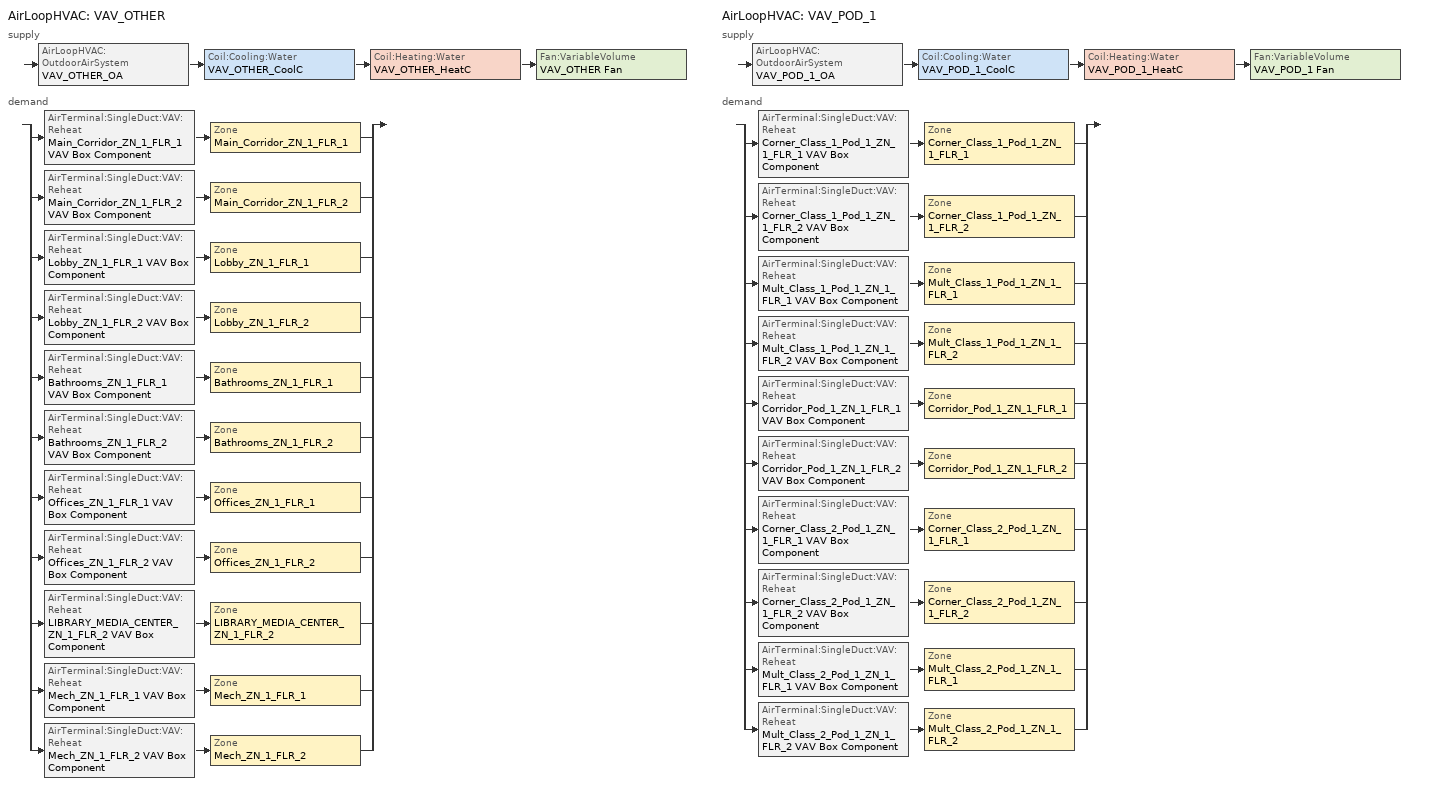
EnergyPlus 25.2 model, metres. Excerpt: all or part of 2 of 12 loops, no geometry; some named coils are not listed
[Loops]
AirLoopHVAC 'VAV_OTHER'
 supply: AirLoopHVAC:OutdoorAirSystem 'VAV_OTHER_OA' > Coil:Cooling:Water 'VAV_OTHER_CoolC' > Coil:Heating:Water 'VAV_OTHER_HeatC' > Fan:VariableVolume 'VAV_OTHER Fan'
 demand: split
  | AirTerminal:SingleDuct:VAV:Reheat 'Main_Corridor_ZN_1_FLR_1 VAV Box Component' > Zone 'Main_Corridor_ZN_1_FLR_1'
  | AirTerminal:SingleDuct:VAV:Reheat 'Main_Corridor_ZN_1_FLR_2 VAV Box Component' > Zone 'Main_Corridor_ZN_1_FLR_2'
  | AirTerminal:SingleDuct:VAV:Reheat 'Lobby_ZN_1_FLR_1 VAV Box Component' > Zone 'Lobby_ZN_1_FLR_1'
  | AirTerminal:SingleDuct:VAV:Reheat 'Lobby_ZN_1_FLR_2 VAV Box Component' > Zone 'Lobby_ZN_1_FLR_2'
  | AirTerminal:SingleDuct:VAV:Reheat 'Bathrooms_ZN_1_FLR_1 VAV Box Component' > Zone 'Bathrooms_ZN_1_FLR_1'
  | AirTerminal:SingleDuct:VAV:Reheat 'Bathrooms_ZN_1_FLR_2 VAV Box Component' > Zone 'Bathrooms_ZN_1_FLR_2'
  | AirTerminal:SingleDuct:VAV:Reheat 'Offices_ZN_1_FLR_1 VAV Box Component' > Zone 'Offices_ZN_1_FLR_1'
  | AirTerminal:SingleDuct:VAV:Reheat 'Offices_ZN_1_FLR_2 VAV Box Component' > Zone 'Offices_ZN_1_FLR_2'
  | AirTerminal:SingleDuct:VAV:Reheat 'LIBRARY_MEDIA_CENTER_ZN_1_FLR_2 VAV Box Component' > Zone 'LIBRARY_MEDIA_CENTER_ZN_1_FLR_2'
  | AirTerminal:SingleDuct:VAV:Reheat 'Mech_ZN_1_FLR_1 VAV Box Component' > Zone 'Mech_ZN_1_FLR_1'
  | AirTerminal:SingleDuct:VAV:Reheat 'Mech_ZN_1_FLR_2 VAV Box Component' > Zone 'Mech_ZN_1_FLR_2'
AirLoopHVAC 'VAV_POD_1'
 supply: AirLoopHVAC:OutdoorAirSystem 'VAV_POD_1_OA' > Coil:Cooling:Water 'VAV_POD_1_CoolC' > Coil:Heating:Water 'VAV_POD_1_HeatC' > Fan:VariableVolume 'VAV_POD_1 Fan'
 demand: split
  | AirTerminal:SingleDuct:VAV:Reheat 'Corner_Class_1_Pod_1_ZN_1_FLR_1 VAV Box Component' > Zone 'Corner_Class_1_Pod_1_ZN_1_FLR_1'
  | AirTerminal:SingleDuct:VAV:Reheat 'Corner_Class_1_Pod_1_ZN_1_FLR_2 VAV Box Component' > Zone 'Corner_Class_1_Pod_1_ZN_1_FLR_2'
  | AirTerminal:SingleDuct:VAV:Reheat 'Mult_Class_1_Pod_1_ZN_1_FLR_1 VAV Box Component' > Zone 'Mult_Class_1_Pod_1_ZN_1_FLR_1'
  | AirTerminal:SingleDuct:VAV:Reheat 'Mult_Class_1_Pod_1_ZN_1_FLR_2 VAV Box Component' > Zone 'Mult_Class_1_Pod_1_ZN_1_FLR_2'
  | AirTerminal:SingleDuct:VAV:Reheat 'Corridor_Pod_1_ZN_1_FLR_1 VAV Box Component' > Zone 'Corridor_Pod_1_ZN_1_FLR_1'
  | AirTerminal:SingleDuct:VAV:Reheat 'Corridor_Pod_1_ZN_1_FLR_2 VAV Box Component' > Zone 'Corridor_Pod_1_ZN_1_FLR_2'
  | AirTerminal:SingleDuct:VAV:Reheat 'Corner_Class_2_Pod_1_ZN_1_FLR_1 VAV Box Component' > Zone 'Corner_Class_2_Pod_1_ZN_1_FLR_1'
  | AirTerminal:SingleDuct:VAV:Reheat 'Corner_Class_2_Pod_1_ZN_1_FLR_2 VAV Box Component' > Zone 'Corner_Class_2_Pod_1_ZN_1_FLR_2'
  | AirTerminal:SingleDuct:VAV:Reheat 'Mult_Class_2_Pod_1_ZN_1_FLR_1 VAV Box Component' > Zone 'Mult_Class_2_Pod_1_ZN_1_FLR_1'
  | AirTerminal:SingleDuct:VAV:Reheat 'Mult_Class_2_Pod_1_ZN_1_FLR_2 VAV Box Component' > Zone 'Mult_Class_2_Pod_1_ZN_1_FLR_2'
[AirLoopHVAC] Design supply air flow rate=Autosize
VAV_OTHER; VAV_POD_1
[AirTerminal:SingleDuct:VAV:Reheat] Availability schedule=ALWAYS_ON; Convergence tolerance=0.001; Damper heating action=ReverseWithLimits; Maximum air flow rate=Autosize; Maximum flow fraction during reheat=0.5; Maximum hot water or steam flow rate=Autosize; Maximum reheat air temperature=40; Minimum hot water or steam flow rate=0
Name | Constant minimum air flow fraction | Reheat coil | Zone minimum air flow input method | Minimum air flow fraction schedule
Bathrooms_ZN_1_FLR_1 VAV Box Component | 0.01 | Bathrooms_ZN_1_FLR_1 VAV Box Reheat Coil | Constant
Bathrooms_ZN_1_FLR_2 VAV Box Component | 0.01 | Bathrooms_ZN_1_FLR_2 VAV Box Reheat Coil | Constant
Corner_Class_1_Pod_1_ZN_1_FLR_1 VAV Box Component | 1 | Corner_Class_1_Pod_1_ZN_1_FLR_1 VAV Box Reheat Coil | Constant
Corner_Class_1_Pod_1_ZN_1_FLR_2 VAV Box Component | 0.847 | Corner_Class_1_Pod_1_ZN_1_FLR_2 VAV Box Reheat Coil | Constant
Corner_Class_2_Pod_1_ZN_1_FLR_1 VAV Box Component | 1 | Corner_Class_2_Pod_1_ZN_1_FLR_1 VAV Box Reheat Coil | Constant
Corner_Class_2_Pod_1_ZN_1_FLR_2 VAV Box Component | 0.878 | Corner_Class_2_Pod_1_ZN_1_FLR_2 VAV Box Reheat Coil | Constant
Corridor_Pod_1_ZN_1_FLR_1 VAV Box Component | 0.458 | Corridor_Pod_1_ZN_1_FLR_1 VAV Box Reheat Coil | Constant
Corridor_Pod_1_ZN_1_FLR_2 VAV Box Component | 0.278 | Corridor_Pod_1_ZN_1_FLR_2 VAV Box Reheat Coil | Constant
LIBRARY_MEDIA_CENTER_ZN_1_FLR_2 VAV Box Component | 0.553 | LIBRARY_MEDIA_CENTER_ZN_1_FLR_2 VAV Box Reheat Coil | Constant
Lobby_ZN_1_FLR_1 VAV Box Component | 0.4 | Lobby_ZN_1_FLR_1 VAV Box Reheat Coil | Constant
Lobby_ZN_1_FLR_2 VAV Box Component | 0.249 | Lobby_ZN_1_FLR_2 VAV Box Reheat Coil | Constant
Main_Corridor_ZN_1_FLR_1 VAV Box Component | 0.43 | Main_Corridor_ZN_1_FLR_1 VAV Box Reheat Coil | Constant
Main_Corridor_ZN_1_FLR_2 VAV Box Component | 0.26 | Main_Corridor_ZN_1_FLR_2 VAV Box Reheat Coil | Constant
Mech_ZN_1_FLR_1 VAV Box Component | 0.01 | Mech_ZN_1_FLR_1 VAV Box Reheat Coil | Constant
Mech_ZN_1_FLR_2 VAV Box Component | 0.01 | Mech_ZN_1_FLR_2 VAV Box Reheat Coil | Constant
Mult_Class_1_Pod_1_ZN_1_FLR_1 VAV Box Component | 1 | Mult_Class_1_Pod_1_ZN_1_FLR_1 VAV Box Reheat Coil | Constant
Mult_Class_1_Pod_1_ZN_1_FLR_2 VAV Box Component | 1 | Mult_Class_1_Pod_1_ZN_1_FLR_2 VAV Box Reheat Coil | Constant
Mult_Class_2_Pod_1_ZN_1_FLR_1 VAV Box Component | 1 | Mult_Class_2_Pod_1_ZN_1_FLR_1 VAV Box Reheat Coil | Constant
Mult_Class_2_Pod_1_ZN_1_FLR_2 VAV Box Component | 1 | Mult_Class_2_Pod_1_ZN_1_FLR_2 VAV Box Reheat Coil | Constant
Offices_ZN_1_FLR_1 VAV Box Component |  | Offices_ZN_1_FLR_1 VAV Box Reheat Coil | Scheduled | Offices_ZN_1_FLR_1_MDP_Sch
Offices_ZN_1_FLR_2 VAV Box Component |  | Offices_ZN_1_FLR_2 VAV Box Reheat Coil | Scheduled | Offices_ZN_1_FLR_2_MDP_Sch
[Coil:Cooling:Water] Availability schedule=ALWAYS_ON; Design air flow rate=Autosize; Design inlet air humidity ratio=Autosize; Design inlet air temperature=Autosize; Design inlet water temperature=Autosize; Design outlet air humidity ratio=Autosize; Design outlet air temperature=Autosize; Design water flow rate=Autosize; Heat exchanger configuration=CrossFlow; Type of analysis=SimpleAnalysis
VAV_OTHER_CoolC; VAV_POD_1_CoolC
[Coil:Heating:Water] Availability schedule=ALWAYS_ON; Maximum water flow rate=Autosize; Performance input method=UFactorTimesAreaAndDesignWaterFlowRate; Rated capacity=Autosize; Rated inlet air temperature=12.8; Rated inlet water temperature=82.2; Rated outlet air temperature=40; Rated outlet water temperature=71.1; U factor times area value=Autosize
VAV_OTHER_HeatC; VAV_POD_1_HeatC
[Controller:MechanicalVentilation] Availability schedule=MinOA_MotorizedDamper_Sched; Demand controlled ventilation=Yes; System outdoor air method=Standard62.1VentilationRateProcedureWithLimit; Design specification zone air distribution object name 1=Design_Spec_ZAD_1; Design specification zone air distribution object name 2=Design_Spec_ZAD_1; Design specification zone air distribution object name 3=Design_Spec_ZAD_1; Design specification zone air distribution object name 4=Design_Spec_ZAD_1; Design specification zone air distribution object name 5=Design_Spec_ZAD_1; Design specification zone air distribution object name 6=Design_Spec_ZAD_1; Design specification zone air distribution object name 7=Design_Spec_ZAD_1; Design specification zone air distribution object name 8=Design_Spec_ZAD_1; Design specification zone air distribution object name 9=Design_Spec_ZAD_1; Design specification zone air distribution object name 10=Design_Spec_ZAD_1
Name | Zone or zonelist name 1 | Design specification outdoor air object name 1 | Zone or zonelist name 2 | Design specification outdoor air object name 2 | Zone or zonelist name 3 | Design specification outdoor air object name 3 | Zone or zonelist name 4 | Design specification outdoor air object name 4 | Zone or zonelist name 5 | Design specification outdoor air object name 5 | Zone or zonelist name 6 | Design specification outdoor air object name 6 | Zone or zonelist name 7 | Design specification outdoor air object name 7 | Zone or zonelist name 8 | Design specification outdoor air object name 8 | Zone or zonelist name 9 | Design specification outdoor air object name 9 | Zone or zonelist name 10 | Design specification outdoor air object name 10 | Zone or zonelist name 11 | Design specification outdoor air object name 11 | Design specification zone air distribution object name 11
VAV_OTHER_MultiZone | Main_Corridor_ZN_1_FLR_1 | Design_Spec_OA_Corridor | Main_Corridor_ZN_1_FLR_2 | Design_Spec_OA_Corridor | Lobby_ZN_1_FLR_1 | Design_Spec_OA_Lobby | Lobby_ZN_1_FLR_2 | Design_Spec_OA_Lobby | Bathrooms_ZN_1_FLR_1 | Design_Spec_OA_0 | Bathrooms_ZN_1_FLR_2 | Design_Spec_OA_0 | Offices_ZN_1_FLR_1 | Design_Spec_OA_Office | Offices_ZN_1_FLR_2 | Design_Spec_OA_Office | Library_Media_Center_ZN_1_FLR_2 | Design_Spec_OA_Library | Mech_ZN_1_FLR_1 | Design_Spec_OA_0 | Mech_ZN_1_FLR_2 | Design_Spec_OA_0 | Design_Spec_ZAD_1
VAV_POD_1_MultiZone | Corner_Class_1_Pod_1_ZN_1_FLR_1 | Design_Spec_OA_Classroom | Corner_Class_1_Pod_1_ZN_1_FLR_2 | Design_Spec_OA_Classroom | Mult_Class_1_Pod_1_ZN_1_FLR_1 | Design_Spec_OA_Classroom | Mult_Class_1_Pod_1_ZN_1_FLR_2 | Design_Spec_OA_Classroom | Corridor_Pod_1_ZN_1_FLR_1 | Design_Spec_OA_Corridor | Corridor_Pod_1_ZN_1_FLR_2 | Design_Spec_OA_Corridor | Corner_Class_2_Pod_1_ZN_1_FLR_1 | Design_Spec_OA_Classroom | Corner_Class_2_Pod_1_ZN_1_FLR_2 | Design_Spec_OA_Classroom | Mult_Class_2_Pod_1_ZN_1_FLR_1 | Design_Spec_OA_Classroom | Mult_Class_2_Pod_1_ZN_1_FLR_2 | Design_Spec_OA_Classroom
[Controller:OutdoorAir] Economizer control action type=ModulateFlow; Economizer control type=DifferentialDryBulb; Lockout type=LockoutWithHeating; Maximum outdoor air flow rate=Autosize; Minimum limit type=FixedMinimum; Minimum outdoor air flow rate=0; Minimum outdoor air schedule=MinOA_MotorizedDamper_Sched
Name | Maximum fraction of outdoor air schedule | Mechanical ventilation controller
VAV_OTHER_OA_Controller | VAV_OTHER Max OA Fraction | VAV_OTHER_MultiZone
VAV_POD_1_OA_Controller | VAV_POD_1 Max OA Fraction | VAV_POD_1_MultiZone
[Controller:WaterCoil] Actuator variable=Flow; Control variable=Temperature; Maximum actuated flow=Autosize; Minimum actuated flow=0
Name | Action | Controller convergence tolerance
VAV_OTHER_CoolC_Controller; VAV_POD_1_CoolC_Controller | Reverse
VAV_OTHER_HeatC_Controller; VAV_POD_1_HeatC_Controller | Normal | 0.0001
[DesignSpecification:OutdoorAir]
Name | Outdoor air flow per person | Outdoor air method | Outdoor air flow per zone floor area
Design_Spec_OA_0 | 1e-08 | Sum
Design_Spec_OA_Classroom | 0.00471921 | Sum | 0.000609562
Design_Spec_OA_Corridor; Design_Spec_OA_Lobby | 1e-08 | Sum | 0.000304781
Design_Spec_OA_Library | 1e-08 | Sum | 0.000863546
Design_Spec_OA_Office | 1e-08 | Sum | 0.000431773
SZ DSOA Bathrooms_ZN_1_FLR_1; SZ DSOA Bathrooms_ZN_1_FLR_2; SZ DSOA Mech_ZN_1_FLR_1; SZ DSOA Mech_ZN_1_FLR_2 |  | Flow/Area | 0
SZ DSOA Corner_Class_1_Pod_1_ZN_1_FLR_1; SZ DSOA Corner_Class_1_Pod_1_ZN_1_FLR_2; SZ DSOA Corner_Class_2_Pod_1_ZN_1_FLR_1; SZ DSOA Corner_Class_2_Pod_1_ZN_1_FLR_2; SZ DSOA Mult_Class_1_Pod_1_ZN_1_FLR_1; SZ DSOA Mult_Class_1_Pod_1_ZN_1_FLR_2; SZ DSOA Mult_Class_2_Pod_1_ZN_1_FLR_1; SZ DSOA Mult_Class_2_Pod_1_ZN_1_FLR_2 |  | Flow/Area | 0.00238745
SZ DSOA Corridor_Pod_1_ZN_1_FLR_1; SZ DSOA Corridor_Pod_1_ZN_1_FLR_2; SZ DSOA Lobby_ZN_1_FLR_1; SZ DSOA Lobby_ZN_1_FLR_2; SZ DSOA Main_Corridor_ZN_1_FLR_1; SZ DSOA Main_Corridor_ZN_1_FLR_2 |  | Flow/Area | 0.000304781
SZ DSOA LIBRARY_MEDIA_CENTER_ZN_1_FLR_2 |  | Flow/Area | 0.000863546
SZ DSOA Offices_ZN_1_FLR_1; SZ DSOA Offices_ZN_1_FLR_2 |  | Flow/Area | 0.000431773
[DesignSpecification:ZoneAirDistribution] Zone air distribution effectiveness in cooling mode=1; Zone air distribution effectiveness in heating mode=1
Name | Minimum zone ventilation efficiency
Design_Spec_ZAD_1
VAV_Zone_AirDistribution | 0.6
[EnergyManagementSystem:InternalVariable] Internal data type=Zone Floor Area
Name | Internal data index key
BATHROOMS_ZN_1_FLR_1_Area | BATHROOMS_ZN_1_FLR_1
BATHROOMS_ZN_1_FLR_2_Area | BATHROOMS_ZN_1_FLR_2
LMC_ZN_1_FLR_2_Area | Library_Media_Center_ZN_1_FLR_2
Lobby_ZN_1_FLR_1_Area | Lobby_ZN_1_FLR_1
Lobby_ZN_1_FLR_2_Area | Lobby_ZN_1_FLR_2
Main_Corridor_ZN_1_FLR_1_Area | Main_Corridor_ZN_1_FLR_1
Main_Corridor_ZN_1_FLR_2_Area | Main_Corridor_ZN_1_FLR_2
Mech_ZN_1_FLR_1_Area | Mech_ZN_1_FLR_1
Mech_ZN_1_FLR_2_Area | Mech_ZN_1_FLR_2
Offices_ZN_1_FLR_1_Area | Offices_ZN_1_FLR_1
Offices_ZN_1_FLR_2_Area | Offices_ZN_1_FLR_2
cCL1_Pod_1_ZN_1_FLR_1_Area | Corner_Class_1_Pod_1_ZN_1_FLR_1
cCL1_Pod_1_ZN_1_FLR_2_Area | Corner_Class_1_Pod_1_ZN_1_FLR_2
cCL2_Pod_1_ZN_1_FLR_1_Area | Corner_Class_2_Pod_1_ZN_1_FLR_1
cCL2_Pod_1_ZN_1_FLR_2_Area | Corner_Class_2_Pod_1_ZN_1_FLR_2
cPOD1_ZN_1_FLR_1_Area | Corridor_Pod_1_ZN_1_FLR_1
cPOD1_ZN_1_FLR_2_Area | Corridor_Pod_1_ZN_1_FLR_2
mCl1_Pod_1_ZN_1_FLR_1_Area | Mult_Class_1_Pod_1_ZN_1_FLR_1
mCl1_Pod_1_ZN_1_FLR_2_Area | Mult_Class_1_Pod_1_ZN_1_FLR_2
mCl2_Pod_1_ZN_1_FLR_1_Area | Mult_Class_2_Pod_1_ZN_1_FLR_1
mCl2_Pod_1_ZN_1_FLR_2_Area | Mult_Class_2_Pod_1_ZN_1_FLR_2
[EnergyManagementSystem:Sensor]
Name | Output variable or output meter index key | Output variable or output meter
BATHROOMS_ZN_1_FLR_1_LSr | BATHROOMS_ZN_1_FLR_1 | Zone Lights Electricity Rate
BATHROOMS_ZN_1_FLR_1_OSr; Lobby_ZN_1_FLR_1_OSr; Main_Corridor_ZN_1_FLR_1_OSr; Mech_ZN_1_FLR_1_OSr; cCL1_Pod_1_ZN_1_FLR_1_OSr; cPOD1_ZN_1_FLR_1_OSr; cPOD2_ZN_1_FLR_1_OSr; cPOD3_ZN_1_FLR_1_OSr | Corner_Class_1_Pod_1_ZN_1_FLR_1 | People Occupant Count
BATHROOMS_ZN_1_FLR_2_LSr | BATHROOMS_ZN_1_FLR_2 | Zone Lights Electricity Rate
BATHROOMS_ZN_1_FLR_2_OSr; Lobby_ZN_1_FLR_2_OSr; Main_Corridor_ZN_1_FLR_2_OSr; Mech_ZN_1_FLR_2_OSr; cCL1_Pod_1_ZN_1_FLR_2_OSr; cPOD1_ZN_1_FLR_2_OSr; cPOD2_ZN_1_FLR_2_OSr; cPOD3_ZN_1_FLR_2_OSr | Corner_Class_1_Pod_1_ZN_1_FLR_2 | People Occupant Count
LMC_ZN_1_FLR_2_LSr | Library_Media_Center_ZN_1_FLR_2 | Zone Lights Electricity Rate
LMC_ZN_1_FLR_2_OSr | Library_Media_Center_ZN_1_FLR_2 | People Occupant Count
Lobby_ZN_1_FLR_1_LSr | Lobby_ZN_1_FLR_1 | Zone Lights Electricity Rate
Lobby_ZN_1_FLR_2_LSr | Lobby_ZN_1_FLR_2 | Zone Lights Electricity Rate
Main_Corridor_ZN_1_FLR_1_LSr | Main_Corridor_ZN_1_FLR_1 | Zone Lights Electricity Rate
Main_Corridor_ZN_1_FLR_2_LSr | Main_Corridor_ZN_1_FLR_2 | Zone Lights Electricity Rate
Mech_ZN_1_FLR_1_LSr | Mech_ZN_1_FLR_1 | Zone Lights Electricity Rate
Mech_ZN_1_FLR_2_LSr | Mech_ZN_1_FLR_2 | Zone Lights Electricity Rate
Offices_ZN_1_FLR_1_LSr | Offices_ZN_1_FLR_1 | Zone Lights Electricity Rate
Offices_ZN_1_FLR_1_OSr | Offices_ZN_1_FLR_1 | People Occupant Count
Offices_ZN_1_FLR_2_LSr | Offices_ZN_1_FLR_2 | Zone Lights Electricity Rate
Offices_ZN_1_FLR_2_OSr | Offices_ZN_1_FLR_2 | People Occupant Count
VAV_OTHER_OA | VAV_OTHER | Air System Outdoor Air Mass Flow Rate
VAV_OTHER_OA_VRP | VAV_OTHER | Air System Outdoor Air Mechanical Ventilation Requested Mass Flow Rate
VAV_OTHER_SUPPLY_FLOW | VAV_OTHER_OA-VAV_OTHER_CoolCNode | System Node Standard Density Volume Flow Rate
VAV_POD_1_OA | VAV_POD_1 | Air System Outdoor Air Mass Flow Rate
VAV_POD_1_OA_VRP | VAV_POD_1 | Air System Outdoor Air Mechanical Ventilation Requested Mass Flow Rate
VAV_POD_1_SUPPLY_FLOW | VAV_POD_1_OA-VAV_POD_1_CoolCNode | System Node Standard Density Volume Flow Rate
cCL1_Pod_1_ZN_1_FLR_1_LSr | Corner_Class_1_Pod_1_ZN_1_FLR_1 | Zone Lights Electricity Rate
cCL1_Pod_1_ZN_1_FLR_2_LSr | Corner_Class_1_Pod_1_ZN_1_FLR_2 | Zone Lights Electricity Rate
cCL2_Pod_1_ZN_1_FLR_1_LSr | Corner_Class_2_Pod_1_ZN_1_FLR_1 | Zone Lights Electricity Rate
cCL2_Pod_1_ZN_1_FLR_1_OSr | Corner_Class_2_Pod_1_ZN_1_FLR_1 | People Occupant Count
cCL2_Pod_1_ZN_1_FLR_2_LSr | Corner_Class_2_Pod_1_ZN_1_FLR_2 | Zone Lights Electricity Rate
cCL2_Pod_1_ZN_1_FLR_2_OSr | Corner_Class_2_Pod_1_ZN_1_FLR_2 | People Occupant Count
cPOD1_ZN_1_FLR_1_LSr | Corridor_Pod_1_ZN_1_FLR_1 | Zone Lights Electricity Rate
cPOD1_ZN_1_FLR_2_LSr | Corridor_Pod_1_ZN_1_FLR_2 | Zone Lights Electricity Rate
mCl1_Pod_1_ZN_1_FLR_1_LSr | Mult_Class_1_Pod_1_ZN_1_FLR_1 | Zone Lights Electricity Rate
mCl1_Pod_1_ZN_1_FLR_1_OSr | Mult_Class_1_Pod_1_ZN_1_FLR_1 | People Occupant Count
mCl1_Pod_1_ZN_1_FLR_2_LSr | Mult_Class_1_Pod_1_ZN_1_FLR_2 | Zone Lights Electricity Rate
mCl1_Pod_1_ZN_1_FLR_2_OSr | Mult_Class_1_Pod_1_ZN_1_FLR_2 | People Occupant Count
mCl2_Pod_1_ZN_1_FLR_1_LSr | Mult_Class_2_Pod_1_ZN_1_FLR_1 | Zone Lights Electricity Rate
mCl2_Pod_1_ZN_1_FLR_1_OSr | Mult_Class_2_Pod_1_ZN_1_FLR_1 | People Occupant Count
mCl2_Pod_1_ZN_1_FLR_2_LSr | Mult_Class_2_Pod_1_ZN_1_FLR_2 | Zone Lights Electricity Rate
mCl2_Pod_1_ZN_1_FLR_2_OSr | Mult_Class_2_Pod_1_ZN_1_FLR_2 | People Occupant Count
[Fan:VariableVolume] Availability schedule=HVACOperationSchd; End use subcategory=General; Fan power coefficient 1=0.0408; Fan power coefficient 2=0.088; Fan power coefficient 3=-0.0729; Fan power coefficient 4=0.9437; Fan power coefficient 5=0; Fan power minimum flow fraction=0.25; Fan power minimum flow rate input method=Fraction; Maximum flow rate=Autosize; Motor in airstream fraction=1; Pressure rise=1389.42
Name | Fan total efficiency | Motor efficiency
VAV_OTHER Fan | 0.61165 | 0.941
VAV_POD_1 Fan | 0.6084 | 0.936
[Fan:ZoneExhaust] Availability schedule=Hours_of_operation; End use subcategory=General; Maximum flow rate=0.283168
Name | Balanced exhaust fraction schedule | Fan total efficiency | Pressure rise
Bathrooms_ZN_1_FLR_1 Exhaust Fan | Bathrooms_ZN_1_FLR_1 Exhaust Fan Balanced Exhaust Fraction Schedule | 0.385 | 125
Bathrooms_ZN_1_FLR_2 Exhaust Fan | Bathrooms_ZN_1_FLR_2 Exhaust Fan Balanced Exhaust Fraction Schedule | 0.385 | 125
Main_Corridor_ZN_1_FLR_1 dummy Exhaust Fan; Main_Corridor_ZN_1_FLR_2 dummy Exhaust Fan |  | 1 | 1e-07
[SetpointManager:MixedAir] Control variable=Temperature
Name | Setpoint node or nodelist
VAV_OTHER_CoolC SAT Manager | VAV_OTHER_CoolC-VAV_OTHER_HeatCNode
VAV_OTHER_HeatC SAT Manager | VAV_OTHER_HeatC-VAV_OTHER FanNode
VAV_OTHER_OAMixed Air Temp Manager | VAV_OTHER_OA-VAV_OTHER_CoolCNode
VAV_POD_1_CoolC SAT Manager | VAV_POD_1_CoolC-VAV_POD_1_HeatCNode
VAV_POD_1_HeatC SAT Manager | VAV_POD_1_HeatC-VAV_POD_1 FanNode
VAV_POD_1_OAMixed Air Temp Manager | VAV_POD_1_OA-VAV_POD_1_CoolCNode
[SetpointManager:OutdoorAirReset] Control variable=Temperature; Outdoor high temperature=21.1; Outdoor low temperature=10; Setpoint at outdoor high temperature=12.8; Setpoint at outdoor low temperature=15.6
Name | Setpoint node or nodelist
VAV_OTHER SAT setpoint | VAV_OTHER Supply Equipment Outlet Node
VAV_POD_1 SAT setpoint | VAV_POD_1 Supply Equipment Outlet Node
[Sizing:System] 100 outdoor air in cooling=No; 100 outdoor air in heating=No; Central cooling design supply air humidity ratio=0.007; Central cooling design supply air temperature=12.8; Central heating design supply air humidity ratio=0.008; Central heating design supply air temperature=12.8; Central heating maximum system air flow ratio=0.3; Cooling supply air flow rate=0; Cooling supply air flow rate method=DesignDay; Heating supply air flow rate=0; Heating supply air flow rate method=DesignDay; Precool design humidity ratio=0.008; Precool design temperature=12.8; Preheat design humidity ratio=0.008; Preheat design temperature=7; System outdoor air method=ZoneSum; Type of load to size on=Sensible; Type of zone sum to use=Coincident
Name | Design outdoor air flow rate
VAV_POD_1 | 7.5943
VAV_OTHER | 2.6769
[Sizing:Zone] Account for dedicated outdoor air system=No; Cooling design air flow rate=0; Cooling minimum air flow=0; Cooling minimum air flow fraction=0; Dedicated outdoor air high setpoint temperature for design=Autosize; Dedicated outdoor air low setpoint temperature for design=Autosize; Dedicated outdoor air system control strategy=NeutralSupplyAir; Design specification zone air distribution object=VAV_Zone_AirDistribution; Heating design air flow method=DesignDay; Heating design air flow rate=0; Zone cooling design supply air humidity ratio=0.007; Zone cooling design supply air temperature=12.8; Zone cooling design supply air temperature input method=SupplyAirTemperature; Zone heating design supply air humidity ratio=0.008; Zone heating design supply air temperature=40; Zone heating design supply air temperature input method=SupplyAirTemperature
Name | Cooling design air flow method | Design specification outdoor air object
Corner_Class_1_Pod_1_ZN_1_FLR_1 | DesignDay | SZ DSOA Corner_Class_1_Pod_1_ZN_1_FLR_1
Corner_Class_1_Pod_1_ZN_1_FLR_2 | DesignDay | SZ DSOA Corner_Class_1_Pod_1_ZN_1_FLR_2
Mult_Class_1_Pod_1_ZN_1_FLR_1 | DesignDay | SZ DSOA Mult_Class_1_Pod_1_ZN_1_FLR_1
Mult_Class_1_Pod_1_ZN_1_FLR_2 | DesignDay | SZ DSOA Mult_Class_1_Pod_1_ZN_1_FLR_2
Corridor_Pod_1_ZN_1_FLR_1 | DesignDay | SZ DSOA Corridor_Pod_1_ZN_1_FLR_1
Corridor_Pod_1_ZN_1_FLR_2 | DesignDay | SZ DSOA Corridor_Pod_1_ZN_1_FLR_2
Corner_Class_2_Pod_1_ZN_1_FLR_1 | DesignDay | SZ DSOA Corner_Class_2_Pod_1_ZN_1_FLR_1
Corner_Class_2_Pod_1_ZN_1_FLR_2 | DesignDay | SZ DSOA Corner_Class_2_Pod_1_ZN_1_FLR_2
Mult_Class_2_Pod_1_ZN_1_FLR_1 | DesignDay | SZ DSOA Mult_Class_2_Pod_1_ZN_1_FLR_1
Mult_Class_2_Pod_1_ZN_1_FLR_2 | DesignDay | SZ DSOA Mult_Class_2_Pod_1_ZN_1_FLR_2
Main_Corridor_ZN_1_FLR_1 | DesignDay | SZ DSOA Main_Corridor_ZN_1_FLR_1
Main_Corridor_ZN_1_FLR_2 | DesignDay | SZ DSOA Main_Corridor_ZN_1_FLR_2
Lobby_ZN_1_FLR_1 | DesignDay | SZ DSOA Lobby_ZN_1_FLR_1
Lobby_ZN_1_FLR_2 | DesignDay | SZ DSOA Lobby_ZN_1_FLR_2
Bathrooms_ZN_1_FLR_1 | DesignDayWithLimit | SZ DSOA Bathrooms_ZN_1_FLR_1
Bathrooms_ZN_1_FLR_2 | DesignDayWithLimit | SZ DSOA Bathrooms_ZN_1_FLR_2
Offices_ZN_1_FLR_1 | DesignDay | SZ DSOA Offices_ZN_1_FLR_1
Offices_ZN_1_FLR_2 | DesignDay | SZ DSOA Offices_ZN_1_FLR_2
LIBRARY_MEDIA_CENTER_ZN_1_FLR_2 | DesignDay | SZ DSOA LIBRARY_MEDIA_CENTER_ZN_1_FLR_2
Mech_ZN_1_FLR_1 | DesignDay | SZ DSOA Mech_ZN_1_FLR_1
Mech_ZN_1_FLR_2 | DesignDay | SZ DSOA Mech_ZN_1_FLR_2
[ThermostatSetpoint:DualSetpoint]
Name | Cooling setpoint temperature schedule | Heating setpoint temperature schedule
Bathrooms_ZN_1_FLR_1 DualSPSched; Bathrooms_ZN_1_FLR_2 DualSPSched; Mech_ZN_1_FLR_1 DualSPSched; Mech_ZN_1_FLR_2 DualSPSched | CLGSETP_SCH_setup | HTGSETP_SCH_Setback
Corner_Class_1_Pod_1_ZN_1_FLR_1 DualSPSched; Corner_Class_1_Pod_1_ZN_1_FLR_2 DualSPSched; Corner_Class_2_Pod_1_ZN_1_FLR_1 DualSPSched; Corner_Class_2_Pod_1_ZN_1_FLR_2 DualSPSched; Corridor_Pod_1_ZN_1_FLR_1 DualSPSched; Corridor_Pod_1_ZN_1_FLR_2 DualSPSched; LIBRARY_MEDIA_CENTER_ZN_1_FLR_2 DualSPSched; Lobby_ZN_1_FLR_1 DualSPSched; Lobby_ZN_1_FLR_2 DualSPSched; Main_Corridor_ZN_1_FLR_1 DualSPSched; Main_Corridor_ZN_1_FLR_2 DualSPSched; Mult_Class_1_Pod_1_ZN_1_FLR_1 DualSPSched; Mult_Class_1_Pod_1_ZN_1_FLR_2 DualSPSched; Mult_Class_2_Pod_1_ZN_1_FLR_1 DualSPSched; Mult_Class_2_Pod_1_ZN_1_FLR_2 DualSPSched | CLGSETP_SCH_YES_OPTIMUM | HTGSETP_SCH_YES_OPTIMUM
Offices_ZN_1_FLR_1 DualSPSched; Offices_ZN_1_FLR_2 DualSPSched | CLGSETP_SCH_YES_OPTIMUM_w_SB | HTGSETP_SCH_YES_OPTIMUM_w_SB
[ZoneControl:Thermostat] Control type schedule=Dual Zone Control Type Sched
Name | Zone or zonelist | Control 1
Bathrooms_ZN_1_FLR_1 Thermostat | Bathrooms_ZN_1_FLR_1 | Bathrooms_ZN_1_FLR_1 DualSPSched
Bathrooms_ZN_1_FLR_2 Thermostat | Bathrooms_ZN_1_FLR_2 | Bathrooms_ZN_1_FLR_2 DualSPSched
Corner_Class_1_Pod_1_ZN_1_FLR_1 Thermostat | Corner_Class_1_Pod_1_ZN_1_FLR_1 | Corner_Class_1_Pod_1_ZN_1_FLR_1 DualSPSched
Corner_Class_1_Pod_1_ZN_1_FLR_2 Thermostat | Corner_Class_1_Pod_1_ZN_1_FLR_2 | Corner_Class_1_Pod_1_ZN_1_FLR_2 DualSPSched
Corner_Class_2_Pod_1_ZN_1_FLR_1 Thermostat | Corner_Class_2_Pod_1_ZN_1_FLR_1 | Corner_Class_2_Pod_1_ZN_1_FLR_1 DualSPSched
Corner_Class_2_Pod_1_ZN_1_FLR_2 Thermostat | Corner_Class_2_Pod_1_ZN_1_FLR_2 | Corner_Class_2_Pod_1_ZN_1_FLR_2 DualSPSched
Corridor_Pod_1_ZN_1_FLR_1 Thermostat | Corridor_Pod_1_ZN_1_FLR_1 | Corridor_Pod_1_ZN_1_FLR_1 DualSPSched
Corridor_Pod_1_ZN_1_FLR_2 Thermostat | Corridor_Pod_1_ZN_1_FLR_2 | Corridor_Pod_1_ZN_1_FLR_2 DualSPSched
LIBRARY_MEDIA_CENTER_ZN_1_FLR_2 Thermostat | LIBRARY_MEDIA_CENTER_ZN_1_FLR_2 | LIBRARY_MEDIA_CENTER_ZN_1_FLR_2 DualSPSched
Lobby_ZN_1_FLR_1 Thermostat | Lobby_ZN_1_FLR_1 | Lobby_ZN_1_FLR_1 DualSPSched
Lobby_ZN_1_FLR_2 Thermostat | Lobby_ZN_1_FLR_2 | Lobby_ZN_1_FLR_2 DualSPSched
Main_Corridor_ZN_1_FLR_1 Thermostat | Main_Corridor_ZN_1_FLR_1 | Main_Corridor_ZN_1_FLR_1 DualSPSched
Main_Corridor_ZN_1_FLR_2 Thermostat | Main_Corridor_ZN_1_FLR_2 | Main_Corridor_ZN_1_FLR_2 DualSPSched
Mech_ZN_1_FLR_1 Thermostat | Mech_ZN_1_FLR_1 | Mech_ZN_1_FLR_1 DualSPSched
Mech_ZN_1_FLR_2 Thermostat | Mech_ZN_1_FLR_2 | Mech_ZN_1_FLR_2 DualSPSched
Mult_Class_1_Pod_1_ZN_1_FLR_1 Thermostat | Mult_Class_1_Pod_1_ZN_1_FLR_1 | Mult_Class_1_Pod_1_ZN_1_FLR_1 DualSPSched
Mult_Class_1_Pod_1_ZN_1_FLR_2 Thermostat | Mult_Class_1_Pod_1_ZN_1_FLR_2 | Mult_Class_1_Pod_1_ZN_1_FLR_2 DualSPSched
Mult_Class_2_Pod_1_ZN_1_FLR_1 Thermostat | Mult_Class_2_Pod_1_ZN_1_FLR_1 | Mult_Class_2_Pod_1_ZN_1_FLR_1 DualSPSched
Mult_Class_2_Pod_1_ZN_1_FLR_2 Thermostat | Mult_Class_2_Pod_1_ZN_1_FLR_2 | Mult_Class_2_Pod_1_ZN_1_FLR_2 DualSPSched
Offices_ZN_1_FLR_1 Thermostat | Offices_ZN_1_FLR_1 | Offices_ZN_1_FLR_1 DualSPSched
Offices_ZN_1_FLR_2 Thermostat | Offices_ZN_1_FLR_2 | Offices_ZN_1_FLR_2 DualSPSched
[Zone equipment]
Bathrooms_ZN_1_FLR_1: Bathrooms_ZN_1_FLR_1 Exhaust Fan, Bathrooms_ZN_1_FLR_1 VAV Box Component
Bathrooms_ZN_1_FLR_2: Bathrooms_ZN_1_FLR_2 Exhaust Fan, Bathrooms_ZN_1_FLR_2 VAV Box Component
Corner_Class_1_Pod_1_ZN_1_FLR_1: Corner_Class_1_Pod_1_ZN_1_FLR_1 VAV Box Component
Corner_Class_1_Pod_1_ZN_1_FLR_2: Corner_Class_1_Pod_1_ZN_1_FLR_2 VAV Box Component
Corner_Class_2_Pod_1_ZN_1_FLR_1: Corner_Class_2_Pod_1_ZN_1_FLR_1 VAV Box Component
Corner_Class_2_Pod_1_ZN_1_FLR_2: Corner_Class_2_Pod_1_ZN_1_FLR_2 VAV Box Component
Corridor_Pod_1_ZN_1_FLR_1: Corridor_Pod_1_ZN_1_FLR_1 VAV Box Component
Corridor_Pod_1_ZN_1_FLR_2: Corridor_Pod_1_ZN_1_FLR_2 VAV Box Component
LIBRARY_MEDIA_CENTER_ZN_1_FLR_2: LIBRARY_MEDIA_CENTER_ZN_1_FLR_2 VAV Box Component
Lobby_ZN_1_FLR_1: Lobby_ZN_1_FLR_1 VAV Box Component
Lobby_ZN_1_FLR_2: Lobby_ZN_1_FLR_2 VAV Box Component
Main_Corridor_ZN_1_FLR_1: Main_Corridor_ZN_1_FLR_1 dummy Exhaust Fan, Main_Corridor_ZN_1_FLR_1 VAV Box Component
Main_Corridor_ZN_1_FLR_2: Main_Corridor_ZN_1_FLR_2 dummy Exhaust Fan, Main_Corridor_ZN_1_FLR_2 VAV Box Component
Mech_ZN_1_FLR_1: Mech_ZN_1_FLR_1 VAV Box Component
Mech_ZN_1_FLR_2: Mech_ZN_1_FLR_2 VAV Box Component
Mult_Class_1_Pod_1_ZN_1_FLR_1: Mult_Class_1_Pod_1_ZN_1_FLR_1 VAV Box Component
Mult_Class_1_Pod_1_ZN_1_FLR_2: Mult_Class_1_Pod_1_ZN_1_FLR_2 VAV Box Component
Mult_Class_2_Pod_1_ZN_1_FLR_1: Mult_Class_2_Pod_1_ZN_1_FLR_1 VAV Box Component
Mult_Class_2_Pod_1_ZN_1_FLR_2: Mult_Class_2_Pod_1_ZN_1_FLR_2 VAV Box Component
Offices_ZN_1_FLR_1: Offices_ZN_1_FLR_1 VAV Box Component
Offices_ZN_1_FLR_2: Offices_ZN_1_FLR_2 VAV Box Component
[Schedule:Compact]
ALWAYS_ON: Through: 12/31, For: AllDays, Until: 24:00, 1
Bathrooms_ZN_1_FLR_1 Exhaust Fan Balanced Exhaust Fraction Schedule; Bathrooms_ZN_1_FLR_2 Exhaust Fan Balanced Exhaust Fraction Schedule: Through: 12/31, For: Weekdays SummerDesignDay WinterDesignDay, Until: 07:00, 1, Until: 21:00, 1, Until: 24:00, 1, For: WeekEnds Holidays AllOtherDays, Until: 24:00, 1
CLGSETP_SCH_Setup: Through: 12/31, For: SummerDesignDay, Until: 24:00, 24, For: WinterDesignDay, Until: 24:00, 29.44, For: Weekdays, Until: 24:00, 29.44, For: WeekEnds Holidays AllOtherDays, Until: 09:00, 29.44, Until: 19:00, 29.44, Until: 24:00, 29.44
CLGSETP_SCH_YES_OPTIMUM: Through: 12/31, For: SummerDesignDay, Until: 24:00, 24, For: WinterDesignDay, Until: 24:00, 29.44, For: Weekdays, Until: 06:00, 29.44, Until: 07:00, 27.8, Until: 08:00, 25.6, Until: 21:00, 24, Until: 24:00, 29.44, For: WeekEnds Holidays AllOtherDays, Until: 24:00, 29.44
CLGSETP_SCH_Yes_Optimum_w_SB: Through: 12/31, For: Weekdays, Until: 01:00, 29.44, Until: 02:00, 29.44, Until: 03:00, 29.44, Until: 04:00, 29.44, Until: 05:00, 29.44, Until: 06:00, 29.44, Until: 07:00, 27.8, Until: 08:00, 25.6, Until: 09:00, 24, Until: 10:00, 24, Until: 11:00, 24, Until: 12:00, 24, Until: 13:00, 24.5556, Until: 14:00, 24, Until: 15:00, 24.5556, Until: 16:00, 24, Until: 17:00, 24, Until: 18:00, 24, Until: 19:00, 24, Until: 20:00, 24, Until: 21:00, 24, Until: 22:00, 29.44, Until: 23:00, 29.44, Until: 24:00, 29.44, For: SummerDesignDay, Until: 24:00, 24, For: WinterDesignDay, Until: 24:00, 29.44, For: WeekEnds Holidays AllOtherDays, Until: 24:00, 29.44
Dual Zone Control Type Sched: Through: 12/31, For: AllDays, Until: 24:00, 4
HTGSETP_SCH_Setback: Through: 12/31, For: SummerDesignDay, Until: 24:00, 15.6, For: WinterDesignDay, Until: 24:00, 21, For: Weekdays, Until: 09:00, 15.6, Until: 21:00, 15.6, Until: 24:00, 15.6, For: WeekEnds Holidays AllOtherDays, Until: 24:00, 15.6
HTGSETP_SCH_YES_OPTIMUM: Through: 12/31, For: SummerDesignDay, Until: 24:00, 15.6, For: WinterDesignDay, Until: 24:00, 21, For: Weekdays, Until: 06:00, 15.6, Until: 07:00, 17.8, Until: 08:00, 20, Until: 21:00, 21, Until: 24:00, 15.6, For: WeekEnds Holidays AllOtherDays, Until: 24:00, 15.6
HTGSETP_SCH_Yes_Optimum_w_SB: Through: 12/31, For: Weekdays, Until: 01:00, 15.6, Until: 02:00, 15.6, Until: 03:00, 15.6, Until: 04:00, 15.6, Until: 05:00, 15.6, Until: 06:00, 15.6, Until: 07:00, 17.8, Until: 08:00, 20, Until: 09:00, 21, Until: 10:00, 21, Until: 11:00, 21, Until: 12:00, 21, Until: 13:00, 20.4444, Until: 14:00, 21, Until: 15:00, 20.4444, Until: 16:00, 21, Until: 17:00, 21, Until: 18:00, 21, Until: 19:00, 21, Until: 20:00, 21, Until: 21:00, 21, Until: 22:00, 15.6, Until: 23:00, 15.6, Until: 24:00, 15.6, For: SummerDesignDay, Until: 24:00, 15.6, For: WinterDesignDay, Until: 24:00, 21, For: WeekEnds Holidays AllOtherDays, Until: 24:00, 15.6
HVACOperationSchd; Hours_of_operation: Through: 12/31, For: Weekdays SummerDesignDay WinterDesignDay, Until: 07:00, 0, Until: 21:00, 1, Until: 24:00, 0, For: WeekEnds Holidays AllOtherDays, Until: 24:00, 0
MinOA_MotorizedDamper_Sched: Through: 12/31, For: Weekdays SummerDesignDay WinterDesignDay, Until: 08:00, 0, Until: 21:00, 1, Until: 24:00, 0, For: WeekEnds Holidays AllOtherDays, Until: 24:00, 0
Offices_ZN_1_FLR_1_MDP_Sch; Offices_ZN_1_FLR_2_MDP_Sch: Through: 6/30, For: Weekdays, Until: 01:00, 0.2, Until: 02:00, 0.2, Until: 03:00, 0.2, Until: 04:00, 0.2, Until: 05:00, 0.2, Until: 06:00, 0.2, Until: 07:00, 0.2, Until: 08:00, 0.2, Until: 09:00, 0.2, Until: 10:00, 0.2, Until: 11:00, 0.2, Until: 12:00, 0.2, Until: 13:00, 0, Until: 14:00, 0.2, Until: 15:00, 0, Until: 16:00, 0.2, Until: 17:00, 0.2, Until: 18:00, 0.2, Until: 19:00, 0.2, Until: 20:00, 0.2, Until: 21:00, 0.2, Until: 22:00, 0.2, Until: 23:00, 0.2, Until: 24:00, 0.2, For: AllOtherDays, Until: 24:00, 0.2, Through: 9/1, For: Weekdays, Until: 01:00, 0.2, Until: 02:00, 0.2, Until: 03:00, 0.2, Until: 04:00, 0.2, Until: 05:00, 0.2, Until: 06:00, 0.2, Until: 07:00, 0.2, Until: 08:00, 0.2, Until: 09:00, 0.2, Until: 10:00, 0.2, Until: 11:00, 0.2, Until: 12:00, 0, Until: 13:00, 0.2, Until: 14:00, 0.2, Until: 15:00, 0, Until: 16:00, 0.2, Until: 17:00, 0.2, Until: 18:00, 0.2, Until: 19:00, 0.2, Until: 20:00, 0.2, Until: 21:00, 0.2, Until: 22:00, 0.2, Until: 23:00, 0.2, Until: 24:00, 0.2, For: AllOtherDays, Until: 24:00, 0.2, Through: 12/31, For: Weekdays, Until: 01:00, 0.2, Until: 02:00, 0.2, Until: 03:00, 0.2, Until: 04:00, 0.2, Until: 05:00, 0.2, Until: 06:00, 0.2, Until: 07:00, 0.2, Until: 08:00, 0.2, Until: 09:00, 0.2, Until: 10:00, 0.2, Until: 11:00, 0.2, Until: 12:00, 0.2, Until: 13:00, 0, Until: 14:00, 0.2, Until: 15:00, 0, Until: 16:00, 0.2, Until: 17:00, 0.2, Until: 18:00, 0.2, Until: 19:00, 0.2, Until: 20:00, 0.2, Until: 21:00, 0.2, Until: 22:00, 0.2, Until: 23:00, 0.2, Until: 24:00, 0.2, For: AllOtherDays, Until: 24:00, 0.2
[Schedule:Constant] Hourly value=1
VAV_OTHER Max OA Fraction; VAV_POD_1 Max OA Fraction
